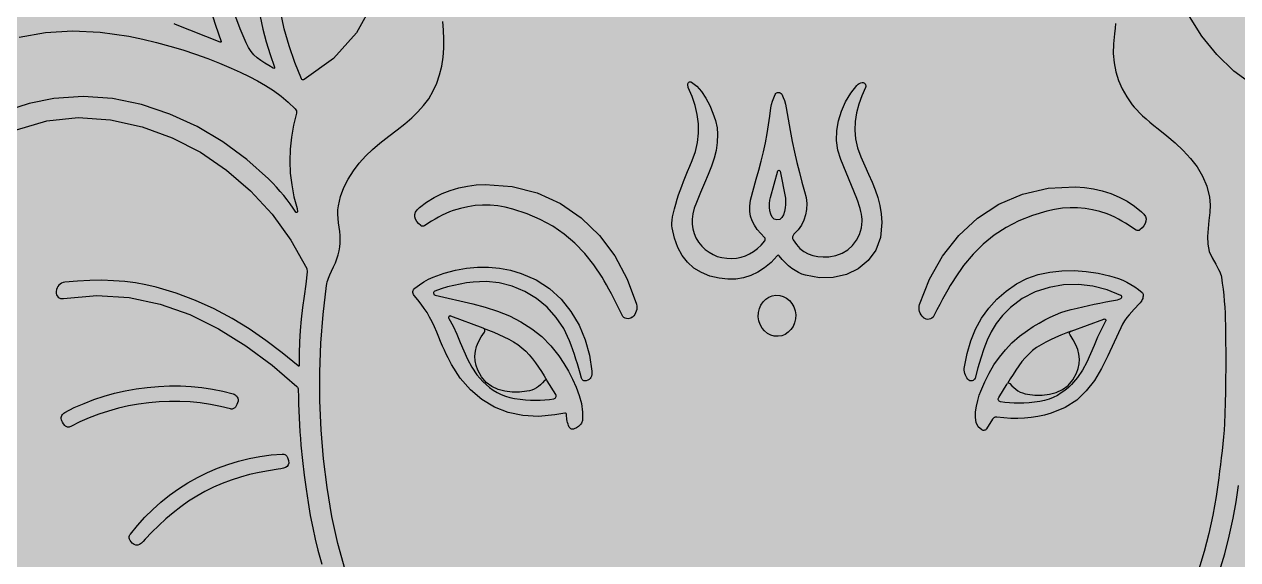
# Model space of a CAD drawing. Extents: x -301 to 301, y -300 to 300.
# Drawn here: x -83.7 to 51.2, y 122.2 to 181.8 of the extents above; entities that cross this region are included whole.
import ezdxf

# ---------------------------------------------------------------- set-up
doc = ezdxf.new("R2010")
doc.units = 0
doc.layers.add('LAYER_1', color=7, linetype='CONTINUOUS')

# ---------------------------------------------------------------- blocks, each defined once
blk = doc.blocks.new('*U1')
at = {"layer": 'LAYER_1', "color": 7, "linetype": 'CONTINUOUS'}
for points in [[(-301.0791, -300.0587), (-301.0791, 299.9413), (300.9617, -300.0587)], [(300.9617, -300.0587), (-301.0791, 299.9413), (300.9617, 299.9413)]]:
    blk.add_solid(points, dxfattribs=at)

msp = doc.modelspace()

# ---------------------------------------------------------------- linework, layer by layer
at = {"layer": 'LAYER_1'}
for points in [[(52.9676, 174.9883), (50.8179, 176.5719), (48.8974, 178.3944), (47.239, 180.4279), (45.8751, 182.6443), (44.8387, 185.0155), (44.1623, 187.5135), (43.8787, 190.1102), (44.0206, 192.7775), (44.1958, 193.8147), (44.4399, 194.8446), (44.7531, 195.8672), (45.1351, 196.8824), (45.586, 197.8902), (46.1057, 198.8906), (46.6941, 199.8834), (47.3512, 200.8687), (47.891, 201.582), (48.4526, 202.2191), (49.0401, 202.7856), (49.6574, 203.2871), (50.3086, 203.7294), (50.9976, 204.1178), (51.7284, 204.4582)], [(-63.0121, 183.5173), (-62.4344, 181.6848), (-61.8129, 179.8617), (-61.81, 179.8174), (-61.8316, 179.781), (-61.8691, 179.7607), (-61.9139, 179.7643), (-61.9139, 179.7643), (-61.9139, 179.7643), (-66.8697, 181.7364), (-67.0126, 181.8139)], [(-44.9329, 184.0769), (-46.7563, 180.8323), (-49.3107, 177.9731), (-52.5754, 175.6173), (-52.5754, 175.6173), (-52.5754, 175.6173), (-52.6623, 175.5891), (-52.7481, 175.599), (-52.8225, 175.6424), (-52.8749, 175.7147), (-53.6115, 177.5108), (-54.2519, 179.3687), (-54.7873, 181.2745), (-55.2091, 183.2144)], [(-57.4488, 182.6458), (-57.1551, 181.2239), (-56.7925, 179.8091), (-56.3608, 178.4015), (-55.8602, 177.001), (-55.8602, 177.001), (-55.8602, 177.001), (-55.857, 176.9381), (-55.8893, 176.8904), (-55.943, 176.8686), (-56.0042, 176.8833), (-56.4915, 177.1714), (-56.9519, 177.451), (-57.3832, 177.7354), (-57.7836, 178.0377), (-58.151, 178.3713), (-58.4835, 178.7492), (-58.7791, 179.1848), (-59.0358, 179.6913), (-59.6904, 181.2599), (-60.2969, 182.8433)], [(-84.2635, 180.3506), (-81.3313, 180.8461), (-78.3312, 181.0367), (-75.2494, 180.905), (-72.0721, 180.4338), (-70.5067, 180.1004), (-68.9824, 179.736), (-67.4993, 179.3405), (-66.0574, 178.9137), (-64.6565, 178.4556), (-63.2969, 177.9659), (-61.9784, 177.4445), (-60.7011, 176.8914), (-59.6824, 176.4265), (-58.7026, 175.9578), (-57.7602, 175.4726), (-56.854, 174.9584), (-55.9826, 174.4025), (-55.1447, 173.7924), (-54.3389, 173.1154), (-53.5639, 172.3589), (-53.4856, 172.2526), (-53.4388, 172.1322), (-53.4244, 172.0034), (-53.4434, 171.872), (-53.7693, 170.5388), (-53.9991, 169.2083), (-54.1327, 167.8805), (-54.1701, 166.5553), (-54.1111, 165.2328), (-53.9557, 163.9129), (-53.7038, 162.5957), (-53.3553, 161.2812), (-53.3152, 160.8998), (-53.3152, 160.8998), (-53.3152, 160.8998), (-53.3464, 160.8514), (-53.395, 160.8293), (-53.4472, 160.8353), (-53.4892, 160.8714), (-53.7989, 161.3393), (-54.1283, 161.8056), (-54.4776, 162.2704), (-54.8466, 162.7334), (-55.2354, 163.1948), (-55.6441, 163.6543), (-56.0725, 164.1121), (-56.5208, 164.568), (-58.9413, 166.7428), (-61.6051, 168.6987), (-64.4715, 170.3944), (-67.4993, 171.7883), (-70.6479, 172.8388), (-73.8764, 173.5045), (-77.1437, 173.7439), (-80.4092, 173.5154), (-83.1364, 172.9535), (-85.7801, 172.0919)], [(-48.0249, 121.1172), (-48.8455, 124.042), (-49.4907, 127.048), (-50.0145, 130.2617), (-50.4095, 133.4737), (-50.6758, 136.6841), (-50.8133, 139.8931), (-50.822, 143.1006), (-50.7019, 146.3067), (-50.453, 149.5116), (-50.0754, 152.7153), (-50.0415, 152.9245), (-49.9977, 153.1298), (-49.9442, 153.3323), (-49.8808, 153.5329), (-49.7242, 153.933), (-49.5277, 154.3384), (-49.3012, 154.7933), (-49.1049, 155.2451), (-48.9386, 155.6935), (-48.8025, 156.1385), (-48.6966, 156.5799), (-48.6209, 157.0175), (-48.5755, 157.4512), (-48.5603, 157.8808), (-48.5784, 158.297), (-48.6224, 158.7449), (-48.6805, 159.2154), (-48.7407, 159.6992), (-48.7913, 160.187), (-48.8202, 160.6695), (-48.8158, 161.1374), (-48.766, 161.5815), (-48.5156, 162.6156), (-48.1442, 163.612), (-47.6661, 164.566), (-47.0951, 165.4729), (-46.4452, 166.328), (-45.7306, 167.1268), (-44.9651, 167.8645), (-44.1629, 168.5365), (-43.1554, 169.3131), (-42.231, 170.0232), (-41.3857, 170.6931), (-40.6156, 171.3491), (-39.9169, 172.0174), (-39.2857, 172.7243), (-38.7181, 173.4962), (-38.2102, 174.3594), (-37.8145, 175.2304), (-37.5071, 176.1503), (-37.2817, 177.1081), (-37.1318, 178.093), (-37.051, 179.0941), (-37.033, 180.1004), (-37.0714, 181.1011), (-37.1596, 182.0853)], [(37.6564, 181.8703), (37.6047, 181.3454), (37.5205, 180.7057), (37.4093, 179.596), (37.4006, 178.5221), (37.4945, 177.4838), (37.6909, 176.4811), (37.9898, 175.514), (38.3912, 174.5824), (38.8949, 173.6862), (39.5011, 172.8255), (39.7367, 172.5396), (40.0084, 172.239), (40.3161, 171.9236), (40.6598, 171.5935), (41.0396, 171.2487), (41.4555, 170.8894), (41.9074, 170.5155), (42.3955, 170.1271), (43.3532, 169.3665), (44.2895, 168.5768), (45.18, 167.7454), (46.0008, 166.8601), (46.7276, 165.9084), (47.3363, 164.878), (47.8027, 163.7563), (48.1027, 162.531), (48.1669, 161.7093), (48.1311, 160.8427), (48.0412, 159.9507), (47.9432, 159.0525), (47.883, 158.1677), (47.9065, 157.3155), (48.0597, 156.5155), (48.3884, 155.787), (48.8025, 155.0991), (49.1133, 154.5139), (49.2298, 154.2596), (49.3202, 154.0307), (49.3845, 153.827), (49.4227, 153.6486), (49.5202, 152.9834), (49.6059, 152.3179), (49.6798, 151.6518), (49.7419, 150.9852), (49.7922, 150.318), (49.8307, 149.6503), (49.8574, 148.9818), (49.8723, 148.3127), (49.8907, 146.6843), (49.9001, 145.1316), (49.9006, 143.6544), (49.8922, 142.2529), (49.8747, 140.9268), (49.8482, 139.6762), (49.8126, 138.5011), (49.768, 137.4013), (49.7231, 136.6512), (49.6611, 135.8893), (49.5856, 135.1206), (49.5003, 134.3499), (49.4088, 133.5823), (49.3149, 132.8227), (49.2221, 132.076), (49.1342, 131.3472), (48.8455, 129.2573), (48.4786, 127.1986), (48.0332, 125.1713), (47.5094, 123.1754), (46.9071, 121.2108)], [(-84.5718, 170.0498), (-81.1869, 171.0154), (-77.6856, 171.4069), (-74.1213, 171.1618), (-70.5985, 170.3571), (-67.2548, 169.1384), (-64.1139, 167.5323), (-61.1998, 165.5652), (-58.5359, 163.2637), (-56.1462, 160.6544), (-54.0544, 157.7638), (-52.2841, 154.6184), (-52.2245, 154.237), (-52.4035, 152.8754), (-52.5801, 151.5577), (-52.7459, 150.271), (-52.8924, 149.0025), (-53.0112, 147.7392), (-53.094, 146.4685), (-53.1322, 145.1775), (-53.1175, 143.8532), (-53.1295, 143.8025), (-53.1645, 143.77), (-53.2109, 143.7619), (-53.2571, 143.7842), (-55.0145, 145.2498), (-56.8183, 146.623), (-58.6764, 147.8971), (-60.5963, 149.0654), (-62.5857, 150.121), (-64.6524, 151.0574), (-66.804, 151.8676), (-69.0483, 152.5449), (-70.1661, 152.8079), (-71.3263, 153.0157), (-72.5288, 153.1679), (-73.7735, 153.2646), (-75.0604, 153.3056), (-76.3895, 153.2907), (-77.7607, 153.2198), (-79.174, 153.0927), (-79.3655, 153.0546), (-79.5431, 152.985), (-79.7038, 152.8869), (-79.8446, 152.7635), (-79.9625, 152.6178), (-80.0547, 152.453), (-80.1182, 152.2721), (-80.1499, 152.0782), (-80.1548, 152.0215), (-80.1474, 151.8548), (-80.1037, 151.7011), (-80.0284, 151.5645), (-79.926, 151.4488), (-79.8008, 151.3581), (-79.6576, 151.2962), (-79.5007, 151.2671), (-79.3347, 151.2748), (-75.6223, 151.6144), (-72.0417, 151.3908), (-68.5939, 150.6625), (-65.2795, 149.4879), (-62.0992, 147.9255), (-59.054, 146.0337), (-56.1445, 143.8709), (-53.3716, 141.4956), (-53.3092, 141.426), (-53.2631, 141.3465), (-53.2345, 141.2594), (-53.2247, 141.1669), (-53.2146, 140.3635), (-53.1969, 139.5691), (-53.1714, 138.7836), (-53.1383, 138.007), (-53.0975, 137.2391), (-53.0489, 136.4799), (-52.9926, 135.7292), (-52.9285, 134.987), (-52.7584, 133.285), (-52.5696, 131.6515), (-52.362, 130.0866), (-52.1356, 128.5902), (-51.8904, 127.1625), (-51.6262, 125.8035), (-51.3432, 124.5132), (-51.0412, 123.2917), (-50.6131, 121.747)], [(-32.6592, 147.9855), (-36.2799, 149.3286), (-36.2799, 149.3286), (-36.3363, 149.34), (-36.3889, 149.3333), (-36.4352, 149.3115), (-36.4727, 149.2774), (-36.4991, 149.2341), (-36.5119, 149.1843), (-36.5086, 149.1309), (-36.4869, 149.077), (-36.0213, 148.2172), (-35.6059, 147.3126), (-35.2147, 146.3832), (-34.8216, 145.4489), (-34.4006, 144.5296), (-33.9257, 143.6453), (-33.3708, 142.8159), (-32.7099, 142.0612), (-32.346, 141.722), (-31.9612, 141.404), (-31.5548, 141.1113), (-31.126, 140.8479), (-30.6742, 140.6181), (-30.1985, 140.4258), (-29.6981, 140.2752), (-29.1724, 140.1703), (-28.5653, 140.0885), (-27.9763, 140.0288), (-27.4051, 139.9911), (-26.8518, 139.9755), (-26.316, 139.982), (-25.7978, 140.0105), (-25.297, 140.0611), (-24.8135, 140.1338), (-24.7368, 140.158), (-24.6717, 140.1982), (-24.6196, 140.2515), (-24.5819, 140.3148), (-24.5599, 140.3852), (-24.5551, 140.4596), (-24.5688, 140.535), (-24.6025, 140.6085), (-25.5561, 142.1342)], [(32.7149, 147.6553), (36.3357, 148.9984), (36.3357, 148.9984), (36.3921, 149.0097), (36.4446, 149.003), (36.4909, 148.9812), (36.5284, 148.9472), (36.5548, 148.9038), (36.5676, 148.854), (36.5643, 148.8007), (36.5426, 148.7468), (36.077, 147.887), (35.6616, 146.9824), (35.2704, 146.053), (34.8773, 145.1187), (34.4564, 144.1994), (33.9815, 143.3151), (33.4266, 142.4856), (32.7657, 141.731), (32.4017, 141.3918), (32.0169, 141.0738), (31.6105, 140.7811), (31.1817, 140.5177), (30.7299, 140.2879), (30.2542, 140.0956), (29.7538, 139.945), (29.2281, 139.8401), (28.621, 139.7583), (28.032, 139.6986), (27.4608, 139.6609), (26.9075, 139.6453), (26.3718, 139.6518), (25.8536, 139.6803), (25.3528, 139.7309), (24.8693, 139.8035), (24.7926, 139.8277), (24.7275, 139.868), (24.6754, 139.9213), (24.6376, 139.9846), (24.6156, 140.055), (24.6108, 140.1294), (24.6246, 140.2048), (24.6583, 140.2783), (25.6118, 141.804)], [(49.2247, 120.9873), (49.7937, 122.9003), (50.2936, 124.8577), (50.722, 126.8682), (51.049, 128.6774), (51.3358, 130.484)]]:
    msp.add_lwpolyline(points, dxfattribs=at)
for points in [[(0.0212, 156.0305), (-0.6554, 155.3003), (-1.3683, 154.6892), (-2.1175, 154.1973), (-2.9031, 153.8246), (-3.7253, 153.5711), (-4.5842, 153.437), (-5.4798, 153.4223), (-6.4124, 153.5269), (-7.4627, 153.782), (-8.4007, 154.1638), (-9.2263, 154.6725), (-9.9396, 155.3082), (-10.5406, 156.0709), (-11.0293, 156.9608), (-11.4057, 157.978), (-11.67, 159.1225), (-11.6951, 159.3658), (-11.6921, 159.6544), (-11.6612, 159.9884), (-11.6023, 160.3677), (-11.5155, 160.7926), (-11.4008, 161.2629), (-11.2584, 161.7788), (-11.0881, 162.3403), (-10.9397, 162.7959), (-10.7738, 163.2739), (-10.5903, 163.7745), (-10.3895, 164.2977), (-10.1713, 164.8435), (-9.9359, 165.412), (-9.6834, 166.0032), (-9.4139, 166.6172), (-9.0489, 167.6095), (-8.8202, 168.6243), (-8.7199, 169.6535), (-8.7401, 170.6891), (-8.8727, 171.7233), (-9.11, 172.7479), (-9.4438, 173.7551), (-9.8664, 174.7367), (-9.9138, 175.0776), (-9.9095, 175.1577), (-9.8843, 175.229), (-9.8418, 175.2891), (-9.7856, 175.3358), (-9.7192, 175.3667), (-9.6461, 175.3795), (-9.5699, 175.3718), (-9.4942, 175.3413), (-8.9199, 174.9003), (-8.3831, 174.2932), (-7.8955, 173.5626), (-7.4684, 172.751), (-7.1135, 171.9007), (-6.8422, 171.0543), (-6.6661, 170.2541), (-6.5966, 169.5428), (-6.6326, 168.6367), (-6.7677, 167.754), (-6.9895, 166.8767), (-7.2855, 165.9872), (-7.643, 165.0676), (-8.0496, 164.1002), (-8.4927, 163.0672), (-8.9598, 161.9508), (-9.1885, 161.3109), (-9.3432, 160.6969), (-9.4239, 160.1088), (-9.4304, 159.5466), (-9.3628, 159.0102), (-9.2209, 158.4997), (-9.0048, 158.015), (-8.7144, 157.5562), (-8.3573, 157.1191), (-7.9703, 156.7419), (-7.5534, 156.4246), (-7.1066, 156.167), (-6.63, 155.9688), (-6.1237, 155.8301), (-5.5878, 155.7506), (-5.0222, 155.7302), (-4.4987, 155.7673), (-3.9939, 155.8634), (-3.5079, 156.0184), (-3.0409, 156.2324), (-2.5928, 156.5053), (-2.1637, 156.8373), (-1.7537, 157.2282), (-1.3629, 157.678), (-1.3129, 157.7719), (-1.2995, 157.8753), (-1.3226, 157.9764), (-1.3824, 158.0634), (-1.8072, 158.5109), (-2.1838, 158.9615), (-2.5032, 159.4238), (-2.7563, 159.9067), (-2.934, 160.4188), (-3.0272, 160.969), (-3.0269, 161.566), (-2.9239, 162.2186), (-2.3153, 164.5477), (-2.014, 165.5378), (-1.7432, 166.5501), (-1.5011, 167.5736), (-1.2863, 168.5974), (-1.0971, 169.6105), (-0.932, 170.602), (-0.7895, 171.561), (-0.6678, 172.4766), (-0.6021, 172.8533), (-0.501, 173.2288), (-0.3639, 173.6035), (-0.1902, 173.9779), (-0.1225, 174.0728), (-0.0362, 174.1413), (0.0626, 174.1831), (0.1676, 174.1981), (0.2729, 174.1861), (0.3722, 174.1469), (0.4596, 174.0803), (0.5288, 173.9861), (0.6933, 173.6415), (0.8301, 173.2775), (0.9394, 172.8945), (1.021, 172.4928), (1.2396, 171.2024), (1.4688, 169.9485), (1.7087, 168.731), (1.9594, 167.5499), (2.2208, 166.4052), (2.4931, 165.2967), (2.7763, 164.2245), (3.0706, 163.1884), (3.2327, 162.4962), (3.3065, 161.8319), (3.2919, 161.1954), (3.189, 160.5869), (2.9978, 160.0063), (2.7183, 159.4537), (2.3506, 158.9291), (1.8947, 158.4327), (1.8359, 158.3672), (1.7901, 158.2938), (1.7577, 158.2144), (1.7388, 158.1309), (1.7338, 158.0454), (1.7428, 157.9597), (1.7662, 157.8758), (1.8042, 157.7956), (2.156, 157.2782), (2.5546, 156.8539), (2.997, 156.5168), (3.4802, 156.2608), (4.0014, 156.0796), (4.5574, 155.9673), (5.1455, 155.9178), (5.7625, 155.925), (6.543, 156.0456), (7.2518, 156.3053), (7.8797, 156.6883), (8.4171, 157.1783), (8.8548, 157.7595), (9.1834, 158.4157), (9.3935, 159.1311), (9.4758, 159.8894), (9.47, 160.1176), (9.445, 160.3702), (9.4008, 160.6472), (9.3374, 160.9485), (9.2548, 161.2741), (9.1531, 161.6241), (9.0323, 161.9984), (8.8923, 162.3971), (7.0857, 166.7227), (6.7582, 167.7638), (6.6175, 168.8479), (6.6489, 169.9516), (6.8377, 171.0518), (7.169, 172.1251), (7.6282, 173.1484), (8.2005, 174.0984), (8.8711, 174.9518), (9.0139, 175.0919), (9.1604, 175.1958), (9.3108, 175.2639), (9.4652, 175.2967), (9.5718, 175.2911), (9.6675, 175.259), (9.7494, 175.2047), (9.8144, 175.1323), (9.8597, 175.0463), (9.8823, 174.9509), (9.8792, 174.8503), (9.8475, 174.7489), (9.4384, 173.8123), (9.1022, 172.8726), (8.8516, 171.9273), (8.6992, 170.9742), (8.6577, 170.0108), (8.7398, 169.0347), (8.958, 168.0436), (9.3252, 167.0351), (9.7724, 166.0307), (10.1921, 165.0987), (10.5761, 164.2157), (10.9161, 163.3583), (11.204, 162.5029), (11.4314, 161.6262), (11.5903, 160.7047), (11.6722, 159.7149), (11.5276, 158.0663), (10.9991, 156.6536), (10.1476, 155.4899), (9.0339, 154.5885), (7.7187, 153.9627), (6.263, 153.6259), (4.7276, 153.5911), (3.1732, 153.8718), (2.781, 154.004), (2.3969, 154.1753), (2.021, 154.3857), (1.6531, 154.6351), (1.2932, 154.9236), (0.9415, 155.251), (0.5978, 155.6173), (0.2622, 156.0224), (0.2084, 156.0687), (0.1434, 156.0858), (0.0775, 156.0732), (0.0212, 156.0305), (0.0212, 156.0305)], [(0.2399, 165.5338), (0.3365, 165.4891), (0.3576, 165.4526), (0.935, 162.4215), (0.9635, 162.1184), (0.964, 161.7489), (0.9295, 161.3465), (0.8533, 160.945), (0.7283, 160.5778), (0.5476, 160.2788), (0.3043, 160.0814), (-0.0085, 160.0193), (-0.3145, 160.1095), (-0.5391, 160.3279), (-0.6921, 160.6418), (-0.7836, 161.0185), (-0.8233, 161.4252), (-0.821, 161.8293), (-0.7867, 162.1979), (-0.7303, 162.4985), (0.1149, 165.4648), (0.1389, 165.5013), (0.2399, 165.5338), (0.2399, 165.5338)], [(-39.6166, 159.4025), (-39.8585, 159.6239), (-40.052, 159.8575), (-40.1893, 160.1011), (-40.2626, 160.3525), (-40.2639, 160.6094), (-40.1855, 160.8696), (-40.0194, 161.1308), (-39.7578, 161.3908), (-38.9704, 161.9848), (-38.1297, 162.501), (-37.2443, 162.9393), (-36.3229, 163.3), (-35.3744, 163.583), (-34.4073, 163.7886), (-33.4305, 163.9167), (-32.4526, 163.9675), (-29.4502, 163.7459), (-26.6511, 163.025), (-24.0822, 161.8481), (-21.7705, 160.2587), (-19.7429, 158.3003), (-18.0264, 156.0165), (-16.6479, 153.4505), (-15.6344, 150.6459), (-15.594, 150.4497), (-15.5825, 150.2527), (-15.5992, 150.0579), (-15.6433, 149.8683), (-15.7137, 149.6869), (-15.8097, 149.5166), (-15.9305, 149.3605), (-16.0751, 149.2216), (-16.0942, 149.2013), (-16.2396, 149.1056), (-16.3968, 149.0488), (-16.5594, 149.0294), (-16.7207, 149.0461), (-16.8745, 149.0974), (-17.0142, 149.1819), (-17.1333, 149.2982), (-17.2255, 149.4448), (-17.5371, 150.0848), (-17.839, 150.6931), (-18.1314, 151.2696), (-18.4141, 151.814), (-18.6872, 152.3263), (-18.9507, 152.8063), (-19.2045, 153.2539), (-19.4487, 153.6689), (-20.358, 155.0439), (-21.3614, 156.2959), (-22.4589, 157.4249), (-23.6505, 158.4307), (-24.9362, 159.3132), (-26.3158, 160.0724), (-27.7895, 160.7082), (-29.357, 161.2204), (-30.2083, 161.4256), (-31.0535, 161.5666), (-31.8925, 161.6432), (-32.7254, 161.6556), (-33.552, 161.6036), (-34.3723, 161.4874), (-35.1864, 161.3069), (-35.9942, 161.0621), (-36.4141, 160.9052), (-36.8245, 160.7281), (-37.2275, 160.5332), (-37.6254, 160.3226), (-38.0201, 160.0987), (-38.4139, 159.8638), (-38.8089, 159.6201), (-39.2072, 159.37), (-39.3092, 159.3266), (-39.4171, 159.3178), (-39.5224, 159.3432), (-39.6166, 159.4025), (-39.6166, 159.4025)], [(40.3613, 158.9156), (40.2627, 158.8599), (40.1551, 158.8385), (40.0465, 158.8505), (39.9446, 158.8953), (39.5478, 159.1576), (39.1538, 159.4135), (38.7606, 159.6607), (38.366, 159.897), (37.9679, 160.1202), (37.5643, 160.3281), (37.1529, 160.5184), (36.7317, 160.6888), (35.9192, 160.9547), (35.099, 161.1559), (34.271, 161.2923), (33.4352, 161.3639), (32.5915, 161.3706), (31.7398, 161.3125), (30.8802, 161.1893), (30.0125, 161.0012), (28.4135, 160.5204), (26.9068, 159.912), (25.4924, 159.1761), (24.1703, 158.313), (22.9404, 157.3228), (21.8027, 156.2057), (20.7571, 154.962), (19.8036, 153.5918), (19.5467, 153.1769), (19.2792, 152.7297), (19.0013, 152.2502), (18.7128, 151.7384), (18.4136, 151.1942), (18.1038, 150.6177), (17.7833, 150.0089), (17.4521, 149.3677), (17.3552, 149.2216), (17.2317, 149.1069), (17.0882, 149.0248), (16.9313, 148.9766), (16.7676, 148.9636), (16.6038, 148.987), (16.4464, 149.0483), (16.3021, 149.1485), (16.281, 149.1688), (16.1383, 149.3135), (16.0198, 149.4746), (15.9266, 149.6494), (15.8594, 149.8348), (15.8191, 150.028), (15.8067, 150.2262), (15.8229, 150.4263), (15.8687, 150.6256), (16.9614, 153.4397), (18.4179, 156.0039), (20.2099, 158.2748), (22.3092, 160.209), (24.6873, 161.7631), (27.3161, 162.8939), (30.1671, 163.5579), (33.212, 163.7118), (34.2017, 163.6363), (35.1883, 163.483), (36.1631, 163.2518), (37.117, 162.9429), (38.0414, 162.5564), (38.9274, 162.0924), (39.7661, 161.551), (40.5488, 160.9323), (40.8074, 160.6614), (40.9694, 160.3918), (41.0427, 160.1255), (41.0354, 159.8646), (40.9556, 159.6111), (40.8113, 159.3671), (40.6105, 159.1346), (40.3613, 158.9156), (40.3613, 158.9156)], [(-23.571, 138.5537), (-24.7035, 138.359), (-26.5283, 138.1772), (-28.2643, 138.2649), (-29.9001, 138.6134), (-31.4246, 139.2136), (-32.8265, 140.0568), (-34.0947, 141.1339), (-35.2179, 142.4361), (-36.1849, 143.9546), (-36.377, 144.3152), (-36.5731, 144.7003), (-36.773, 145.11), (-36.9769, 145.5442), (-37.1848, 146.0032), (-37.3969, 146.487), (-37.6131, 146.9958), (-37.8336, 147.5295), (-38.0918, 148.1367), (-38.3537, 148.696), (-38.6253, 149.2179), (-38.9128, 149.7126), (-39.222, 150.1906), (-39.5592, 150.6622), (-39.9303, 151.1378), (-40.3413, 151.6278), (-40.4081, 151.7256), (-40.4526, 151.8311), (-40.475, 151.941), (-40.4755, 152.0519), (-40.4545, 152.1605), (-40.412, 152.2635), (-40.3484, 152.3576), (-40.2638, 152.4394), (-39.7627, 152.8121), (-39.259, 153.1384), (-39.0062, 153.2838), (-38.7526, 153.4174), (-38.4982, 153.5391), (-38.243, 153.6486), (-36.9958, 154.104), (-35.7542, 154.4444), (-34.5184, 154.67), (-33.2885, 154.7807), (-32.0645, 154.7766), (-30.8467, 154.6575), (-29.6351, 154.4235), (-28.4298, 154.0747), (-26.7701, 153.3518), (-25.291, 152.3823), (-23.9994, 151.1985), (-22.9021, 149.8328), (-22.006, 148.3173), (-21.3179, 146.6845), (-20.8446, 144.9666), (-20.593, 143.1958), (-20.5864, 142.9994), (-20.5988, 142.821), (-20.6328, 142.6609), (-20.6915, 142.5192), (-20.7775, 142.3962), (-20.8938, 142.292), (-21.0432, 142.2068), (-21.2285, 142.1408), (-21.3118, 142.1267), (-21.3938, 142.1294), (-21.4724, 142.1479), (-21.5456, 142.1809), (-21.6112, 142.2274), (-21.6673, 142.2863), (-21.7116, 142.3565), (-21.7422, 142.437), (-21.8881, 142.9743), (-22.039, 143.506), (-22.195, 144.0321), (-22.3561, 144.5526), (-22.5223, 145.0676), (-22.6936, 145.5772), (-22.87, 146.0813), (-23.0516, 146.58), (-23.6858, 147.9376), (-24.533, 149.1891), (-25.5621, 150.3111), (-26.7422, 151.2804), (-28.0421, 152.0738), (-29.4309, 152.6679), (-30.8776, 153.0397), (-32.3512, 153.1657), (-33.0743, 153.1465), (-33.7938, 153.0949), (-34.5095, 153.0109), (-35.2216, 152.8944), (-35.9298, 152.7453), (-36.6343, 152.5637), (-37.3349, 152.3495), (-38.0316, 152.1026), (-38.1026, 152.0621), (-38.1519, 152.0053), (-38.1797, 151.9379), (-38.1862, 151.8657), (-38.1717, 151.7945), (-38.1365, 151.73), (-38.0808, 151.6779), (-38.0049, 151.6441), (-33.8217, 150.6742), (-32.4353, 150.3269), (-31.0683, 149.8839), (-29.7383, 149.3396), (-28.463, 148.6885), (-27.2601, 147.9249), (-26.1474, 147.0434), (-25.1424, 146.0383), (-24.2629, 144.9041), (-23.7111, 144.0619), (-23.1913, 143.2009), (-22.7195, 142.3225), (-22.3115, 141.4281), (-21.9832, 140.5191), (-21.7504, 139.5968), (-21.6291, 138.6625), (-21.635, 137.7178), (-21.7345, 137.4298), (-21.808, 137.3277), (-21.8898, 137.2313), (-21.9801, 137.1409), (-22.0786, 137.0564), (-22.3003, 136.9059), (-22.5545, 136.7805), (-22.6311, 136.7566), (-22.7089, 136.7484), (-22.786, 136.755), (-22.8602, 136.7759), (-22.9296, 136.8103), (-22.9922, 136.8575), (-23.046, 136.9168), (-23.0889, 136.9875), (-23.1628, 137.1552), (-23.2262, 137.3236), (-23.2791, 137.4924), (-23.3215, 137.6616), (-23.3531, 137.8309), (-23.3741, 138.0003), (-23.3842, 138.1696), (-23.3836, 138.3387), (-23.3962, 138.4191), (-23.435, 138.4858), (-23.4949, 138.5327), (-23.571, 138.5537), (-23.571, 138.5537)], [(38.2481, 151.287), (38.2932, 151.3225), (38.325, 151.366), (38.3434, 151.4149), (38.3486, 151.466), (38.3407, 151.5166), (38.3198, 151.5637), (38.2859, 151.6045), (38.2392, 151.6359), (36.7291, 152.2479), (35.1428, 152.6491), (33.5151, 152.8331), (31.8806, 152.7934), (30.274, 152.5236), (28.7298, 152.0171), (27.2829, 151.2676), (25.9677, 150.2685), (25.0939, 149.3876), (24.3891, 148.4977), (23.8233, 147.5895), (23.3665, 146.6535), (22.9887, 145.6805), (22.66, 144.661), (22.3504, 143.5856), (22.03, 142.4451), (21.9777, 142.3276), (21.8992, 142.2349), (21.8011, 142.1684), (21.6902, 142.1296), (21.5729, 142.1202), (21.4561, 142.1415), (21.3463, 142.1952), (21.2502, 142.2828), (21.2367, 142.2991), (21.1255, 142.4474), (21.0311, 142.6053), (20.9541, 142.7714), (20.8949, 142.9443), (20.8541, 143.1224), (20.8321, 143.3045), (20.8295, 143.489), (20.8468, 143.6746), (21.1391, 145.181), (21.555, 146.587), (22.0945, 147.8924), (22.7575, 149.0973), (23.5438, 150.2015), (24.4533, 151.2051), (25.486, 152.108), (26.6417, 152.9101), (27.7963, 153.5063), (29.0376, 153.94), (30.342, 154.2234), (31.6859, 154.3688), (33.0456, 154.3888), (34.3975, 154.2956), (35.7179, 154.1015), (36.9833, 153.819), (37.489, 153.6729), (37.9793, 153.5024), (38.4544, 153.3073), (38.914, 153.0876), (39.3584, 152.8432), (39.7874, 152.5739), (40.2011, 152.2798), (40.5995, 151.9606), (40.6534, 151.9026), (40.6936, 151.8343), (40.7186, 151.7592), (40.7273, 151.6806), (40.7207, 151.5471), (40.7009, 151.4172), (40.6679, 151.291), (40.6218, 151.1683), (40.5625, 151.049), (40.4901, 150.9331), (40.4047, 150.8204), (40.3062, 150.7108), (39.7088, 150.0983), (39.1533, 149.4813), (38.8954, 149.1554), (38.653, 148.8095), (38.4277, 148.4373), (38.2213, 148.0327), (37.5022, 146.445), (36.8085, 144.9262), (36.0923, 143.4989), (35.3055, 142.186), (34.4001, 141.0102), (33.3283, 139.9943), (32.042, 139.1611), (30.4933, 138.5334), (29.7633, 138.3322), (29.0263, 138.1727), (28.2825, 138.0551), (27.5316, 137.9791), (26.7737, 137.9447), (26.0086, 137.952), (25.2364, 138.0009), (24.457, 138.0912), (24.3852, 138.0962), (24.3145, 138.0905), (24.2459, 138.0746), (24.1806, 138.0491), (24.1196, 138.0146), (24.064, 137.9719), (24.0149, 137.9214), (23.9733, 137.8639), (23.3188, 136.813), (23.2692, 136.7503), (23.2099, 136.6996), (23.1432, 136.6615), (23.0711, 136.6365), (22.9957, 136.6252), (22.9191, 136.6281), (22.8435, 136.6459), (22.771, 136.6791), (22.3832, 137.0285), (22.1562, 137.5049), (22.0633, 138.0719), (22.0776, 138.6932), (22.1722, 139.3326), (22.3204, 139.9538), (22.4952, 140.5206), (22.67, 140.9965), (23.104, 142.0094), (23.5884, 142.9775), (24.1284, 143.8989), (24.7294, 144.7717), (25.3969, 145.5942), (26.1362, 146.3643), (26.9527, 147.0804), (27.8517, 147.7405), (28.5038, 148.1631), (29.144, 148.5483), (29.7723, 148.8959), (30.3885, 149.2059), (30.9925, 149.4779), (31.5841, 149.712), (32.1633, 149.908), (32.7299, 150.0656), (33.366, 150.2206), (34.0032, 150.3692), (34.6415, 150.5115), (35.281, 150.6474), (35.9218, 150.777), (36.5639, 150.9004), (37.2075, 151.0176), (37.8525, 151.1287), (38.2481, 151.287), (38.2481, 151.287)], [(-0.1115, 151.6522), (0.3093, 151.6266), (0.7059, 151.5131), (1.0696, 151.3202), (1.3915, 151.0567), (1.6627, 150.7312), (1.8744, 150.3523), (2.0176, 149.9287), (2.0837, 149.4691), (2.0643, 149.0064), (1.9645, 148.5713), (1.7922, 148.1733), (1.5554, 147.8222), (1.2619, 147.5275), (0.9197, 147.299), (0.5368, 147.1463), (0.121, 147.0791), (-0.3002, 147.1047), (-0.6971, 147.2182), (-1.0609, 147.4111), (-1.3829, 147.6746), (-1.654, 148.0001), (-1.8655, 148.379), (-2.0085, 148.8026), (-2.0742, 149.2622), (-2.0553, 149.7249), (-1.9559, 150.16), (-1.7839, 150.558), (-1.5471, 150.9091), (-1.2535, 151.2038), (-0.9111, 151.4323), (-0.5278, 151.585), (-0.1115, 151.6522), (-0.1115, 151.6522)], [(-32.6592, 147.9855), (-32.0743, 147.759), (-31.494, 147.5283), (-30.9228, 147.2891), (-30.3652, 147.037), (-29.8257, 146.768), (-29.309, 146.4776), (-28.8196, 146.1617), (-28.3619, 145.816), (-27.939, 145.4376), (-27.5475, 145.029), (-27.1826, 144.5942), (-26.8394, 144.1371), (-26.5129, 143.6616), (-26.1984, 143.1715), (-25.8909, 142.6709), (-25.5855, 142.1636), (-25.6315, 142.208), (-25.7021, 142.2241), (-25.7808, 142.2077), (-25.8511, 142.1545), (-26.059, 141.9164), (-26.2775, 141.704), (-26.5067, 141.5173), (-26.7464, 141.3562), (-26.9966, 141.2205), (-27.2572, 141.1103), (-27.5281, 141.0253), (-27.8094, 140.9656), (-28.632, 140.8755), (-29.4497, 140.8738), (-30.2446, 140.971), (-30.9993, 141.1776), (-31.6958, 141.504), (-32.3167, 141.9607), (-32.8442, 142.5582), (-33.2606, 143.3069), (-33.4445, 143.8288), (-33.5499, 144.3537), (-33.5768, 144.8814), (-33.5251, 145.4119), (-33.3949, 145.945), (-33.1861, 146.4807), (-32.8988, 147.0189), (-32.533, 147.5594), (-32.4991, 147.6182), (-32.481, 147.6802), (-32.4778, 147.7431), (-32.4888, 147.8044), (-32.5132, 147.8618), (-32.5503, 147.9127), (-32.5992, 147.9547), (-32.6592, 147.9855)], [(32.7149, 147.6553), (32.1301, 147.4288), (31.5498, 147.198), (30.9785, 146.9588), (30.4209, 146.7067), (29.8815, 146.4377), (29.3648, 146.1473), (28.8753, 145.8314), (28.4176, 145.4857), (27.9947, 145.1073), (27.6032, 144.6987), (27.2383, 144.264), (26.8951, 143.8069), (26.5686, 143.3313), (26.2541, 142.8413), (25.9466, 142.3407), (25.6412, 141.8334), (25.6872, 141.8778), (25.7578, 141.8939), (25.8365, 141.8775), (25.9068, 141.8243), (26.1147, 141.5862), (26.3332, 141.3738), (26.5624, 141.1871), (26.8021, 141.026), (27.0523, 140.8903), (27.3129, 140.7801), (27.5838, 140.6951), (27.8651, 140.6354), (28.6877, 140.5453), (29.5054, 140.5436), (30.3003, 140.6408), (31.055, 140.8474), (31.7515, 141.1738), (32.3724, 141.6305), (32.8999, 142.228), (33.3163, 142.9767), (33.5003, 143.4986), (33.6057, 144.0235), (33.6325, 144.5512), (33.5808, 145.0817), (33.4506, 145.6148), (33.2418, 146.1505), (32.9545, 146.6887), (32.5887, 147.2292), (32.5548, 147.288), (32.5367, 147.35), (32.5335, 147.4129), (32.5445, 147.4742), (32.5689, 147.5316), (32.606, 147.5825), (32.6549, 147.6245), (32.7149, 147.6553)], [(-69.8339, 139.698), (-70.9831, 139.5435), (-72.1144, 139.3388), (-73.2279, 139.0836), (-74.3236, 138.7779), (-75.4016, 138.4217), (-76.4619, 138.0147), (-77.5046, 137.5569), (-78.5297, 137.0483), (-78.6137, 137.0121), (-78.7004, 136.9914), (-78.788, 136.9857), (-78.8747, 136.9945), (-78.9584, 137.0175), (-79.0375, 137.054), (-79.11, 137.1037), (-79.174, 137.166), (-79.3326, 137.3615), (-79.4517, 137.5337), (-79.5319, 137.6824), (-79.5741, 137.8071), (-79.5865, 137.93), (-79.5794, 138.051), (-79.5539, 138.1679), (-79.5109, 138.2788), (-79.4515, 138.3818), (-79.3766, 138.4747), (-79.2872, 138.5557), (-79.1842, 138.6227), (-78.1324, 139.1522), (-77.054, 139.63), (-75.9489, 140.0559), (-74.8172, 140.43), (-73.6587, 140.7521), (-72.4733, 141.0222), (-71.2611, 141.2403), (-70.0218, 141.4063), (-68.7764, 141.5163), (-67.5462, 141.5692), (-66.3308, 141.5652), (-65.1303, 141.5042), (-63.9444, 141.3864), (-62.7731, 141.2118), (-61.6162, 140.9804), (-60.4735, 140.6922), (-60.358, 140.6497), (-60.2527, 140.5904), (-60.1589, 140.5162), (-60.0783, 140.4289), (-60.0121, 140.3304), (-59.962, 140.2226), (-59.9293, 140.1072), (-59.9155, 139.9862), (-59.9276, 139.8546), (-59.9732, 139.6914), (-60.0519, 139.4971), (-60.1638, 139.272), (-60.213, 139.1966), (-60.2732, 139.1322), (-60.3425, 139.0795), (-60.4194, 139.0392), (-60.5018, 139.012), (-60.5881, 138.9986), (-60.6765, 138.9998), (-60.7652, 139.0163), (-61.8776, 139.2879), (-62.9959, 139.5063), (-64.1202, 139.6714), (-65.2505, 139.7832), (-66.387, 139.8418), (-67.5297, 139.8471), (-68.6786, 139.7992), (-69.8339, 139.698), (-69.8339, 139.698)], [(-63.6016, 129.8255), (-64.5233, 129.3071), (-65.4213, 128.7402), (-66.2942, 128.1282), (-67.1408, 127.4746), (-67.9596, 126.7829), (-68.7493, 126.0565), (-69.5086, 125.2989), (-70.236, 124.5135), (-70.4595, 124.2728), (-70.6717, 124.0763), (-70.8762, 123.9337), (-71.0769, 123.8548), (-71.2774, 123.8494), (-71.4813, 123.9273), (-71.6925, 124.0983), (-71.9147, 124.3723), (-71.9642, 124.4574), (-71.9987, 124.5476), (-72.0185, 124.6409), (-72.0236, 124.7356), (-72.0141, 124.8297), (-71.99, 124.9216), (-71.9514, 125.0092), (-71.8985, 125.0909), (-71.1089, 126.0611), (-70.2783, 126.9789), (-69.4065, 127.8443), (-68.4934, 128.6575), (-67.5391, 129.4184), (-66.5434, 130.127), (-65.5063, 130.7835), (-64.4277, 131.3878), (-63.3201, 131.936), (-62.1926, 132.4208), (-61.0454, 132.8422), (-59.8785, 133.2001), (-58.6917, 133.4942), (-57.4853, 133.7245), (-56.2591, 133.8907), (-55.0133, 133.9928), (-54.9151, 133.9922), (-54.8203, 133.976), (-54.7304, 133.945), (-54.647, 133.9005), (-54.5716, 133.8435), (-54.5058, 133.7749), (-54.4511, 133.6959), (-54.4091, 133.6074), (-54.3084, 133.2681), (-54.2866, 132.9963), (-54.3378, 132.7833), (-54.4557, 132.6203), (-54.6343, 132.4989), (-54.8675, 132.4102), (-55.1491, 132.3457), (-55.4731, 132.2967), (-56.5331, 132.1406), (-57.5877, 131.9425), (-58.6333, 131.7017), (-59.6664, 131.4172), (-60.6833, 131.0882), (-61.6806, 130.7138), (-62.6545, 130.2932), (-63.6016, 129.8255), (-63.6016, 129.8255)]]:
    msp.add_lwpolyline(points, close=True, dxfattribs=at)

# ---------------------------------------------------------------- block references
at = {"layer": 'LAYER_1', "color": 7}
msp.add_blockref('*U1', (0, 0), dxfattribs=at)

doc.saveas('drawing.dxf')
